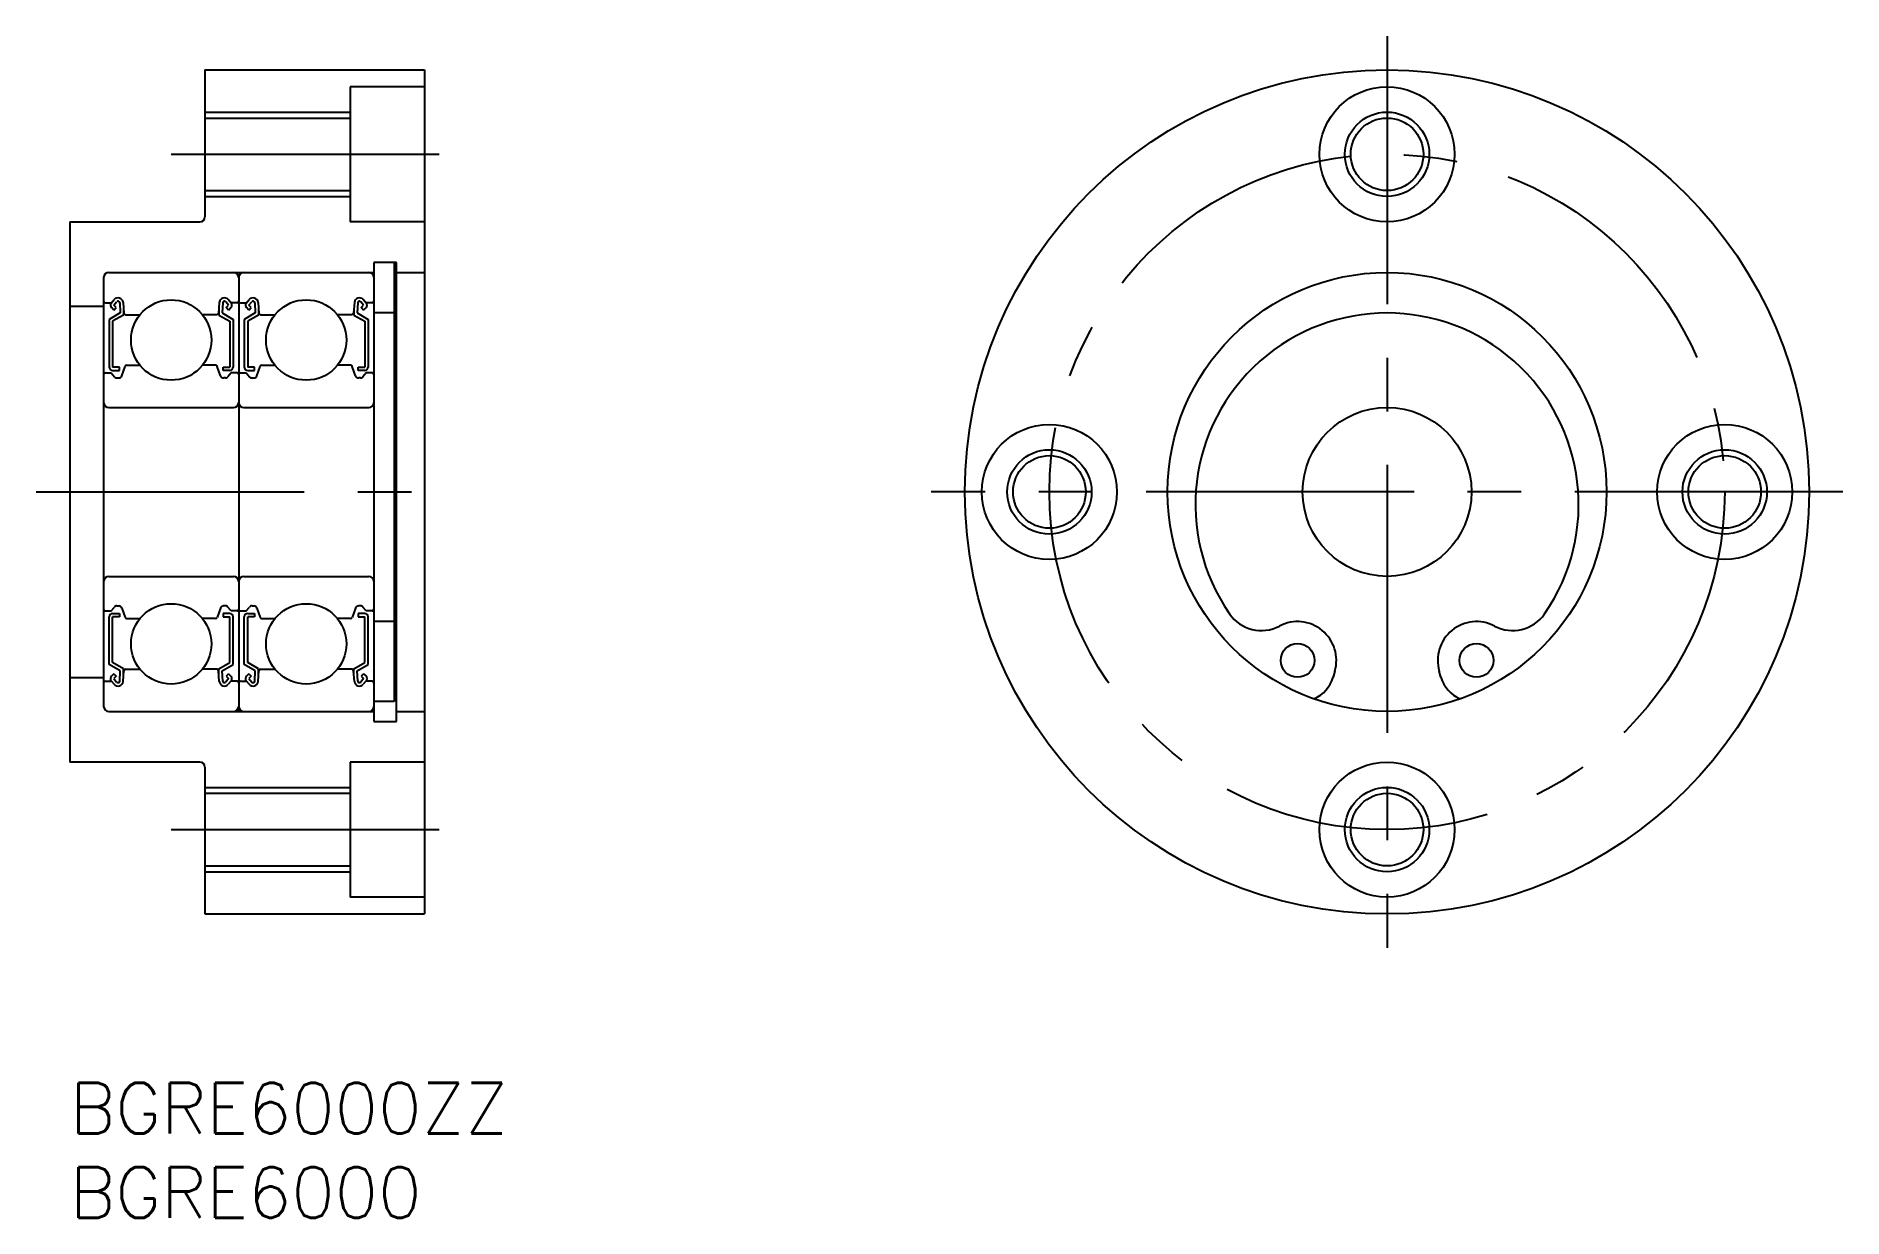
# Model space of a CAD drawing. Extents: x -2 to 105, y -8 to 62.
import ezdxf

# ---------------------------------------------------------------- set-up
doc = ezdxf.new("R2010")
doc.units = 0
doc.header["$LTSCALE"] = 0.5
doc.linetypes.add('CENTER', pattern=[50.8, 31.75, -6.35, 6.35, -6.35])
for name, color, linetype in [('MSM_CENTER', 1, 'CENTER'), ('MSM_CONTINUOUS', 7, 'CONTINUOUS'), ('MSM_NARROW', 5, 'CONTINUOUS'), ('MSM_PART_NUMBER', 7, 'CONTINUOUS')]:
    doc.layers.add(name, color=color, linetype=linetype)
doc.styles.get("Standard").update_dxf_attribs({"font": 'txt.shx', "height": 3, "bigfont": 'bigfont.shx'})

# ---------------------------------------------------------------- blocks, each defined once
blk = doc.blocks.new('*U10')
at = {"layer": 'MSM_PART_NUMBER'}
blk.add_text('BGRE6000ZZ', height=3, dxfattribs=at).set_placement((0, -3))
blk = doc.blocks.new('*U11')
at = {"layer": 'MSM_PART_NUMBER'}
blk.add_text('BGRE6000', height=3, dxfattribs=at).set_placement((0, -8))

msp = doc.modelspace()

# ---------------------------------------------------------------- linework, layer by layer
at = {"layer": 'MSM_CENTER'}
for p, q in [((78.02, 62), (78.02, 8)), ((6, 55), (23, 55)), ((-2, 35), (23, 35)), ((105.02, 35), (51.02, 35)), ((6, 15), (23, 15))]:
    msp.add_line(p, q, dxfattribs=at)
msp.add_circle((78.02, 35), 20, dxfattribs=at)
at = {"layer": 'MSM_CONTINUOUS'}
for p, q in [((8, 60), (8, 51.3)), ((8, 60), (21, 60)), ((21, 60), (21, 10)), ((21, 59), (16.6, 59)), ((16.6, 59), (16.6, 51)), ((8, 57.15), (16.6, 57.15)), ((8, 52.85), (16.6, 52.85)), ((0, 51), (0, 19)), ((0, 51), (7.7, 51)), ((21, 51), (16.6, 51)), ((19.35, 48.6), (18, 48.6)), ((18, 48.6, 0.1), (18, 21.4, 0.1)), ((19.2, 48.6, 0.1), (19.2, 22.59, 0.1)), ((19.35, 21.4), (19.35, 48.6)), ((2, 47.7), (2, 22.3)), ((2.3, 48), (18, 48)), ((10, 47.7), (10, 22)), ((19.35, 48), (21, 48)), ((2.1, 46.2), (2.46, 46.2)), ((2.45, 46.19), (2.62, 46.39)), ((2.6, 46.06), (2.77, 46.26)), ((2.74, 45.92), (2.6, 46.06)), ((2.95, 46.2), (2.98, 45.6)), ((3.15, 46.22), (3.2, 45.59)), ((8.85, 46.22), (8.8, 45.59)), ((9.05, 46.2), (9.02, 45.6)), ((9.4, 46.06), (9.23, 46.26)), ((9.26, 45.92), (9.4, 46.06)), ((9.55, 46.19), (9.38, 46.39)), ((9.9, 46.2), (9.54, 46.2)), ((10.1, 46.2), (10.46, 46.2)), ((10.45, 46.19), (10.62, 46.39)), ((10.6, 46.06), (10.77, 46.26)), ((10.74, 45.92), (10.6, 46.06)), ((10.95, 46.2), (10.98, 45.6)), ((11.15, 46.22), (11.2, 45.59)), ((16.85, 46.22), (16.8, 45.59)), ((17.05, 46.2), (17.02, 45.6)), ((17.4, 46.06), (17.23, 46.26)), ((17.26, 45.92), (17.4, 46.06)), ((17.55, 46.19), (17.38, 46.39)), ((17.9, 46.2), (17.54, 46.2)), ((0, 46), (2, 46)), ((2.98, 45.6), (2.33, 45.22)), ((2.33, 45.22), (2.33, 42.4)), ((2.6, 45.77), (2.46, 45.92)), ((3.18, 45.48), (2.53, 45.11)), ((2.53, 45.11), (2.53, 42.4)), ((2.6, 45.77), (2.74, 45.92)), ((3.18, 45.85), (3.18, 45.48)), ((3.3, 45.5), (4.15, 45.5)), ((8.7, 45.5), (7.85, 45.5)), ((8.82, 45.85), (8.82, 45.48)), ((8.82, 45.48), (9.47, 45.11)), ((9.02, 45.6), (9.67, 45.22)), ((9.4, 45.77), (9.26, 45.92)), ((9.4, 45.77), (9.54, 45.92)), ((9.47, 45.11), (9.47, 42.4)), ((9.67, 45.22), (9.67, 42.4)), ((10.98, 45.6), (10.33, 45.22)), ((10.33, 45.22), (10.33, 42.4)), ((10.6, 45.77), (10.46, 45.92)), ((11.18, 45.48), (10.53, 45.11)), ((10.53, 45.11), (10.53, 42.4)), ((10.6, 45.77), (10.74, 45.92)), ((11.18, 45.85), (11.18, 45.48)), ((11.3, 45.5), (12.15, 45.5)), ((16.7, 45.5), (15.85, 45.5)), ((16.82, 45.85), (16.82, 45.48)), ((16.82, 45.48), (17.47, 45.11)), ((17.02, 45.6), (17.67, 45.22)), ((17.4, 45.77), (17.26, 45.92)), ((17.4, 45.77), (17.54, 45.92)), ((17.47, 45.11), (17.47, 42.4)), ((17.67, 45.22), (17.67, 42.4)), ((19.2, 45.6), (18, 45.6)), ((2.1, 42.05), (2.45, 42.05)), ((2.45, 42.05), (2.64, 41.82)), ((2.93, 42.4), (2.53, 42.4)), ((2.53, 42.2), (2.93, 42.2)), ((2.79, 41.75), (2.89, 41.75)), ((2.93, 42.2), (2.93, 42.4)), ((3.08, 41.88), (3.28, 42.43)), ((3.37, 42.5), (4.15, 42.5)), ((8.63, 42.5), (7.85, 42.5)), ((8.92, 41.88), (8.72, 42.43)), ((9.07, 42.4), (9.47, 42.4)), ((9.07, 42.2), (9.07, 42.4)), ((9.47, 42.2), (9.07, 42.2)), ((9.21, 41.75), (9.11, 41.75)), ((9.55, 42.05), (9.36, 41.82)), ((9.9, 42.05), (9.55, 42.05)), ((10.1, 42.05), (10.45, 42.05)), ((10.45, 42.05), (10.64, 41.82)), ((10.93, 42.4), (10.53, 42.4)), ((10.53, 42.2), (10.93, 42.2)), ((10.79, 41.75), (10.89, 41.75)), ((10.93, 42.2), (10.93, 42.4)), ((11.08, 41.88), (11.28, 42.43)), ((11.37, 42.5), (12.15, 42.5)), ((16.63, 42.5), (15.85, 42.5)), ((16.92, 41.88), (16.72, 42.43)), ((17.07, 42.4), (17.47, 42.4)), ((17.07, 42.2), (17.07, 42.4)), ((17.47, 42.2), (17.07, 42.2)), ((17.21, 41.75), (17.11, 41.75)), ((17.55, 42.05), (17.36, 41.82)), ((17.9, 42.05), (17.55, 42.05)), ((2.3, 40), (9.7, 40)), ((10.3, 40), (17.7, 40)), ((2.3, 30), (9.7, 30)), ((10.3, 30), (17.7, 30)), ((2.1, 27.95), (2.45, 27.95)), ((2.45, 27.95), (2.64, 28.18)), ((2.79, 28.25), (2.89, 28.25)), ((3.08, 28.12), (3.28, 27.57)), ((8.92, 28.12), (8.72, 27.57)), ((9.21, 28.25), (9.11, 28.25)), ((9.55, 27.95), (9.36, 28.18)), ((9.9, 27.95), (9.55, 27.95)), ((10.1, 27.95), (10.45, 27.95)), ((10.45, 27.95), (10.64, 28.18)), ((10.79, 28.25), (10.89, 28.25)), ((11.08, 28.12), (11.28, 27.57)), ((16.92, 28.12), (16.72, 27.57)), ((17.21, 28.25), (17.11, 28.25)), ((17.55, 27.95), (17.36, 28.18)), ((17.9, 27.95), (17.55, 27.95)), ((2.33, 24.77), (2.33, 27.6)), ((2.53, 27.8), (2.93, 27.8)), ((2.53, 24.89), (2.53, 27.6)), ((2.93, 27.6), (2.53, 27.6)), ((2.93, 27.8), (2.93, 27.6)), ((3.37, 27.5), (4.15, 27.5)), ((8.63, 27.5), (7.85, 27.5)), ((9.47, 27.8), (9.07, 27.8)), ((9.07, 27.8), (9.07, 27.6)), ((9.07, 27.6), (9.47, 27.6)), ((9.47, 24.89), (9.47, 27.6)), ((9.67, 24.77), (9.67, 27.6)), ((10.33, 24.77), (10.33, 27.6)), ((10.53, 27.8), (10.93, 27.8)), ((10.53, 24.89), (10.53, 27.6)), ((10.93, 27.6), (10.53, 27.6)), ((10.93, 27.8), (10.93, 27.6)), ((11.37, 27.5), (12.15, 27.5)), ((16.63, 27.5), (15.85, 27.5)), ((17.47, 27.8), (17.07, 27.8)), ((17.07, 27.8), (17.07, 27.6)), ((17.07, 27.6), (17.47, 27.6)), ((17.47, 24.89), (17.47, 27.6)), ((17.67, 24.77), (17.67, 27.6)), ((19.2, 27.32), (18, 27.32)), ((2.98, 24.4), (2.33, 24.77)), ((3.18, 24.52), (2.53, 24.89)), ((8.82, 24.52), (9.47, 24.89)), ((9.02, 24.4), (9.67, 24.77)), ((10.98, 24.4), (10.33, 24.77)), ((11.18, 24.52), (10.53, 24.89)), ((16.82, 24.52), (17.47, 24.89)), ((17.02, 24.4), (17.67, 24.77)), ((0, 24), (2, 24)), ((2.1, 23.8), (2.46, 23.8)), ((2.45, 23.81), (2.62, 23.61)), ((2.6, 24.23), (2.46, 24.08)), ((2.6, 24.23), (2.74, 24.08)), ((2.74, 24.08), (2.6, 23.94)), ((2.6, 23.94), (2.77, 23.74)), ((2.95, 23.8), (2.98, 24.4)), ((3.15, 23.78), (3.2, 24.41)), ((3.18, 24.15), (3.18, 24.52)), ((3.3, 24.5), (4.15, 24.5)), ((8.7, 24.5), (7.85, 24.5)), ((8.85, 23.78), (8.8, 24.41)), ((8.82, 24.15), (8.82, 24.52)), ((9.05, 23.8), (9.02, 24.4)), ((9.4, 23.94), (9.23, 23.74)), ((9.4, 24.23), (9.26, 24.08)), ((9.26, 24.08), (9.4, 23.94)), ((9.55, 23.81), (9.38, 23.61)), ((9.4, 24.23), (9.54, 24.08)), ((9.9, 23.8), (9.54, 23.8)), ((10.1, 23.8), (10.46, 23.8)), ((10.45, 23.81), (10.62, 23.61)), ((10.6, 24.23), (10.46, 24.08)), ((10.6, 24.23), (10.74, 24.08)), ((10.74, 24.08), (10.6, 23.94)), ((10.6, 23.94), (10.77, 23.74)), ((10.95, 23.8), (10.98, 24.4)), ((11.15, 23.78), (11.2, 24.41)), ((11.18, 24.15), (11.18, 24.52)), ((11.3, 24.5), (12.15, 24.5)), ((16.7, 24.5), (15.85, 24.5)), ((16.85, 23.78), (16.8, 24.41)), ((16.82, 24.15), (16.82, 24.52)), ((17.05, 23.8), (17.02, 24.4)), ((17.4, 23.94), (17.23, 23.74)), ((17.4, 24.23), (17.26, 24.08)), ((17.26, 24.08), (17.4, 23.94)), ((17.55, 23.81), (17.38, 23.61)), ((17.4, 24.23), (17.54, 24.08)), ((17.9, 23.8), (17.54, 23.8)), ((74.93, 24.38), (74.83, 24.03)), ((81.21, 24.03), (81.11, 24.38)), ((19.2, 22.59), (18, 22.59)), ((2.3, 22), (18, 22)), ((19.35, 22), (21, 22)), ((18, 21.4), (19.35, 21.4)), ((7.7, 19), (0, 19)), ((8, 18.7), (8, 10)), ((16.6, 19), (16.6, 11)), ((21, 19), (16.6, 19)), ((8, 17.15), (16.6, 17.15)), ((8, 12.85), (16.6, 12.85)), ((21, 11), (16.6, 11)), ((8, 10), (21, 10))]:
    msp.add_line(p, q, dxfattribs=at)
for centre, radius in [((78.02, 35), 25), ((78.02, 55), 4), ((78.02, 55), 2.15), ((78.02, 35), 13), ((6, 44), 2.38), ((14, 44), 2.38), ((78.02, 35), 5), ((58.02, 35), 4), ((98.02, 35), 4), ((58.02, 35), 2.15), ((98.02, 35), 2.15), ((6, 26), 2.38), ((14, 26), 2.38), ((72.72, 25.02), 1), ((83.32, 25.02), 1), ((78.02, 15), 4), ((78.02, 15), 2.15)]:
    msp.add_circle(centre, radius, dxfattribs=at)
for centre, radius, start, end in [((7.7, 51.3), 0.3, 270, 0), ((2.3, 47.7), 0.3, 90, 180), ((9.7, 47.7), 0.3, 0, 90), ((10.3, 47.7), 0.3, 90, 180), ((17.7, 47.7), 0.3, 0, 90), ((2.1, 46.3), 0.1, 180, 270), ((2.6, 46.06), 0.2, 140.137, 225.002), ((2.85, 46.2), 0.3, 4.9354, 140.137), ((2.85, 46.2), 0.1, 3.1017, 139.9503), ((9.15, 46.2), 0.3, 39.863, 175.0646), ((9.15, 46.2), 0.1, 40.0497, 176.8983), ((9.4, 46.06), 0.2, 314.998, 39.863), ((9.9, 46.3), 0.1, 270, 0), ((10.1, 46.3), 0.1, 180, 270), ((10.6, 46.06), 0.2, 140.137, 225.002), ((10.85, 46.2), 0.3, 4.9354, 140.137), ((10.85, 46.2), 0.1, 3.1017, 139.9503), ((17.15, 46.2), 0.3, 39.863, 175.0646), ((17.15, 46.2), 0.1, 40.0497, 176.8983), ((17.4, 46.06), 0.2, 314.998, 39.863), ((17.9, 46.3), 0.1, 270, 0), ((3.3, 45.6), 0.1, 184.9354, 270), ((8.7, 45.6), 0.1, 270, 355.0646), ((11.3, 45.6), 0.1, 184.9354, 270), ((16.7, 45.6), 0.1, 270, 355.0646), ((78.02, 34.25), 11.35, 325.2644, 214.7356), ((2.1, 41.95), 0.1, 90, 180.8103), ((2.53, 42.4), 0.2, 180, 270), ((2.79, 41.95), 0.2, 219.9762, 270), ((2.89, 41.95), 0.2, 270, 339.9916), ((3.37, 42.4), 0.1, 90, 159.9916), ((8.63, 42.4), 0.1, 20.0084, 90), ((9.11, 41.95), 0.2, 200.0084, 270), ((9.21, 41.95), 0.2, 270, 320.0238), ((9.47, 42.4), 0.2, 270, 0), ((9.9, 41.95), 0.1, 359.1897, 90), ((10.1, 41.95), 0.1, 90, 180.8103), ((10.53, 42.4), 0.2, 180, 270), ((10.79, 41.95), 0.2, 219.9762, 270), ((10.89, 41.95), 0.2, 270, 339.9916), ((11.37, 42.4), 0.1, 90, 159.9916), ((16.63, 42.4), 0.1, 20.0084, 90), ((17.11, 41.95), 0.2, 200.0084, 270), ((17.21, 41.95), 0.2, 270, 320.0238), ((17.47, 42.4), 0.2, 270, 360), ((17.9, 41.95), 0.1, 359.1897, 90), ((2.3, 40.3), 0.3, 180, 270), ((9.7, 40.3), 0.3, 270, 0), ((10.3, 40.3), 0.3, 180, 270), ((17.7, 40.3), 0.3, 270, 0), ((2.3, 29.7), 0.3, 90, 180), ((9.7, 29.7), 0.3, 0, 90), ((10.3, 29.7), 0.3, 90, 180), ((17.7, 29.7), 0.3, 0, 90), ((2.1, 28.05), 0.1, 179.1897, 270), ((2.79, 28.05), 0.2, 90, 140.0238), ((2.89, 28.05), 0.2, 20.0084, 90), ((9.11, 28.05), 0.2, 90, 159.9916), ((9.21, 28.05), 0.2, 39.9762, 90), ((9.9, 28.05), 0.1, 270, 0.8103), ((10.1, 28.05), 0.1, 179.1897, 270), ((10.79, 28.05), 0.2, 90, 140.0238), ((10.89, 28.05), 0.2, 20.0084, 90), ((17.11, 28.05), 0.2, 90, 159.9916), ((17.21, 28.05), 0.2, 39.9762, 90), ((17.9, 28.05), 0.1, 270, 0.8103), ((2.53, 27.6), 0.2, 90, 180), ((3.37, 27.6), 0.1, 200.0084, 270), ((8.63, 27.6), 0.1, 270, 339.9916), ((9.47, 27.6), 0.2, 0, 90), ((10.53, 27.6), 0.2, 90, 180), ((11.37, 27.6), 0.1, 200.0084, 270), ((16.63, 27.6), 0.1, 270, 339.9916), ((17.47, 27.6), 0.2, 0, 90), ((70.58, 29.09), 2.3, 214.7356, 297.6849), ((72.72, 25.02), 2.3, 343.7729, 117.6849), ((83.32, 25.02), 2.3, 62.3151, 196.2271), ((85.46, 29.09), 2.3, 242.3151, 325.2644), ((2.1, 23.7), 0.1, 90, 180), ((2.6, 23.94), 0.2, 134.998, 219.863), ((2.85, 23.8), 0.3, 219.863, 355.0646), ((2.85, 23.8), 0.1, 220.0497, 356.8983), ((3.3, 24.4), 0.1, 90, 175.0646), ((8.7, 24.4), 0.1, 4.9354, 90), ((9.15, 23.8), 0.3, 184.9354, 320.137), ((9.15, 23.8), 0.1, 183.1017, 319.9503), ((9.4, 23.94), 0.2, 320.137, 45.002), ((9.9, 23.7), 0.1, 0, 90), ((10.1, 23.7), 0.1, 90, 180), ((10.6, 23.94), 0.2, 134.998, 219.863), ((10.85, 23.8), 0.3, 219.863, 355.0646), ((10.85, 23.8), 0.1, 220.0497, 356.8983), ((11.3, 24.4), 0.1, 90, 175.0646), ((16.7, 24.4), 0.1, 4.9354, 90), ((17.15, 23.8), 0.3, 184.9354, 320.137), ((17.15, 23.8), 0.1, 183.1017, 319.9503), ((17.4, 23.94), 0.2, 320.137, 45.002), ((17.9, 23.7), 0.1, 0, 90), ((72.91, 24.59), 2, 292.8466, 343.7729), ((83.13, 24.59), 2, 196.2271, 247.1534), ((2.3, 22.3), 0.3, 180, 270), ((9.7, 22.3), 0.3, 270, 0), ((10.3, 22.3), 0.3, 180, 270), ((17.7, 22.3), 0.3, 270, 0), ((7.7, 18.7), 0.3, 0, 90)]:
    msp.add_arc(centre, radius, start, end, dxfattribs=at)
at = {"layer": 'MSM_NARROW'}
for p, q in [((8, 57.5), (16.6, 57.5)), ((8, 52.5), (16.6, 52.5)), ((8, 17.5), (16.6, 17.5)), ((8, 12.5), (16.6, 12.5))]:
    msp.add_line(p, q, dxfattribs=at)
for centre in [(78.02, 55), (58.02, 35), (98.02, 35), (78.02, 15)]:
    msp.add_circle(centre, 2.5, dxfattribs=at)

# ---------------------------------------------------------------- block references
at = {"layer": 'MSM_CONTINUOUS'}
for name in ['*U10', '*U11']:
    msp.add_blockref(name, (0, 0), dxfattribs=at)

doc.saveas('drawing.dxf')
